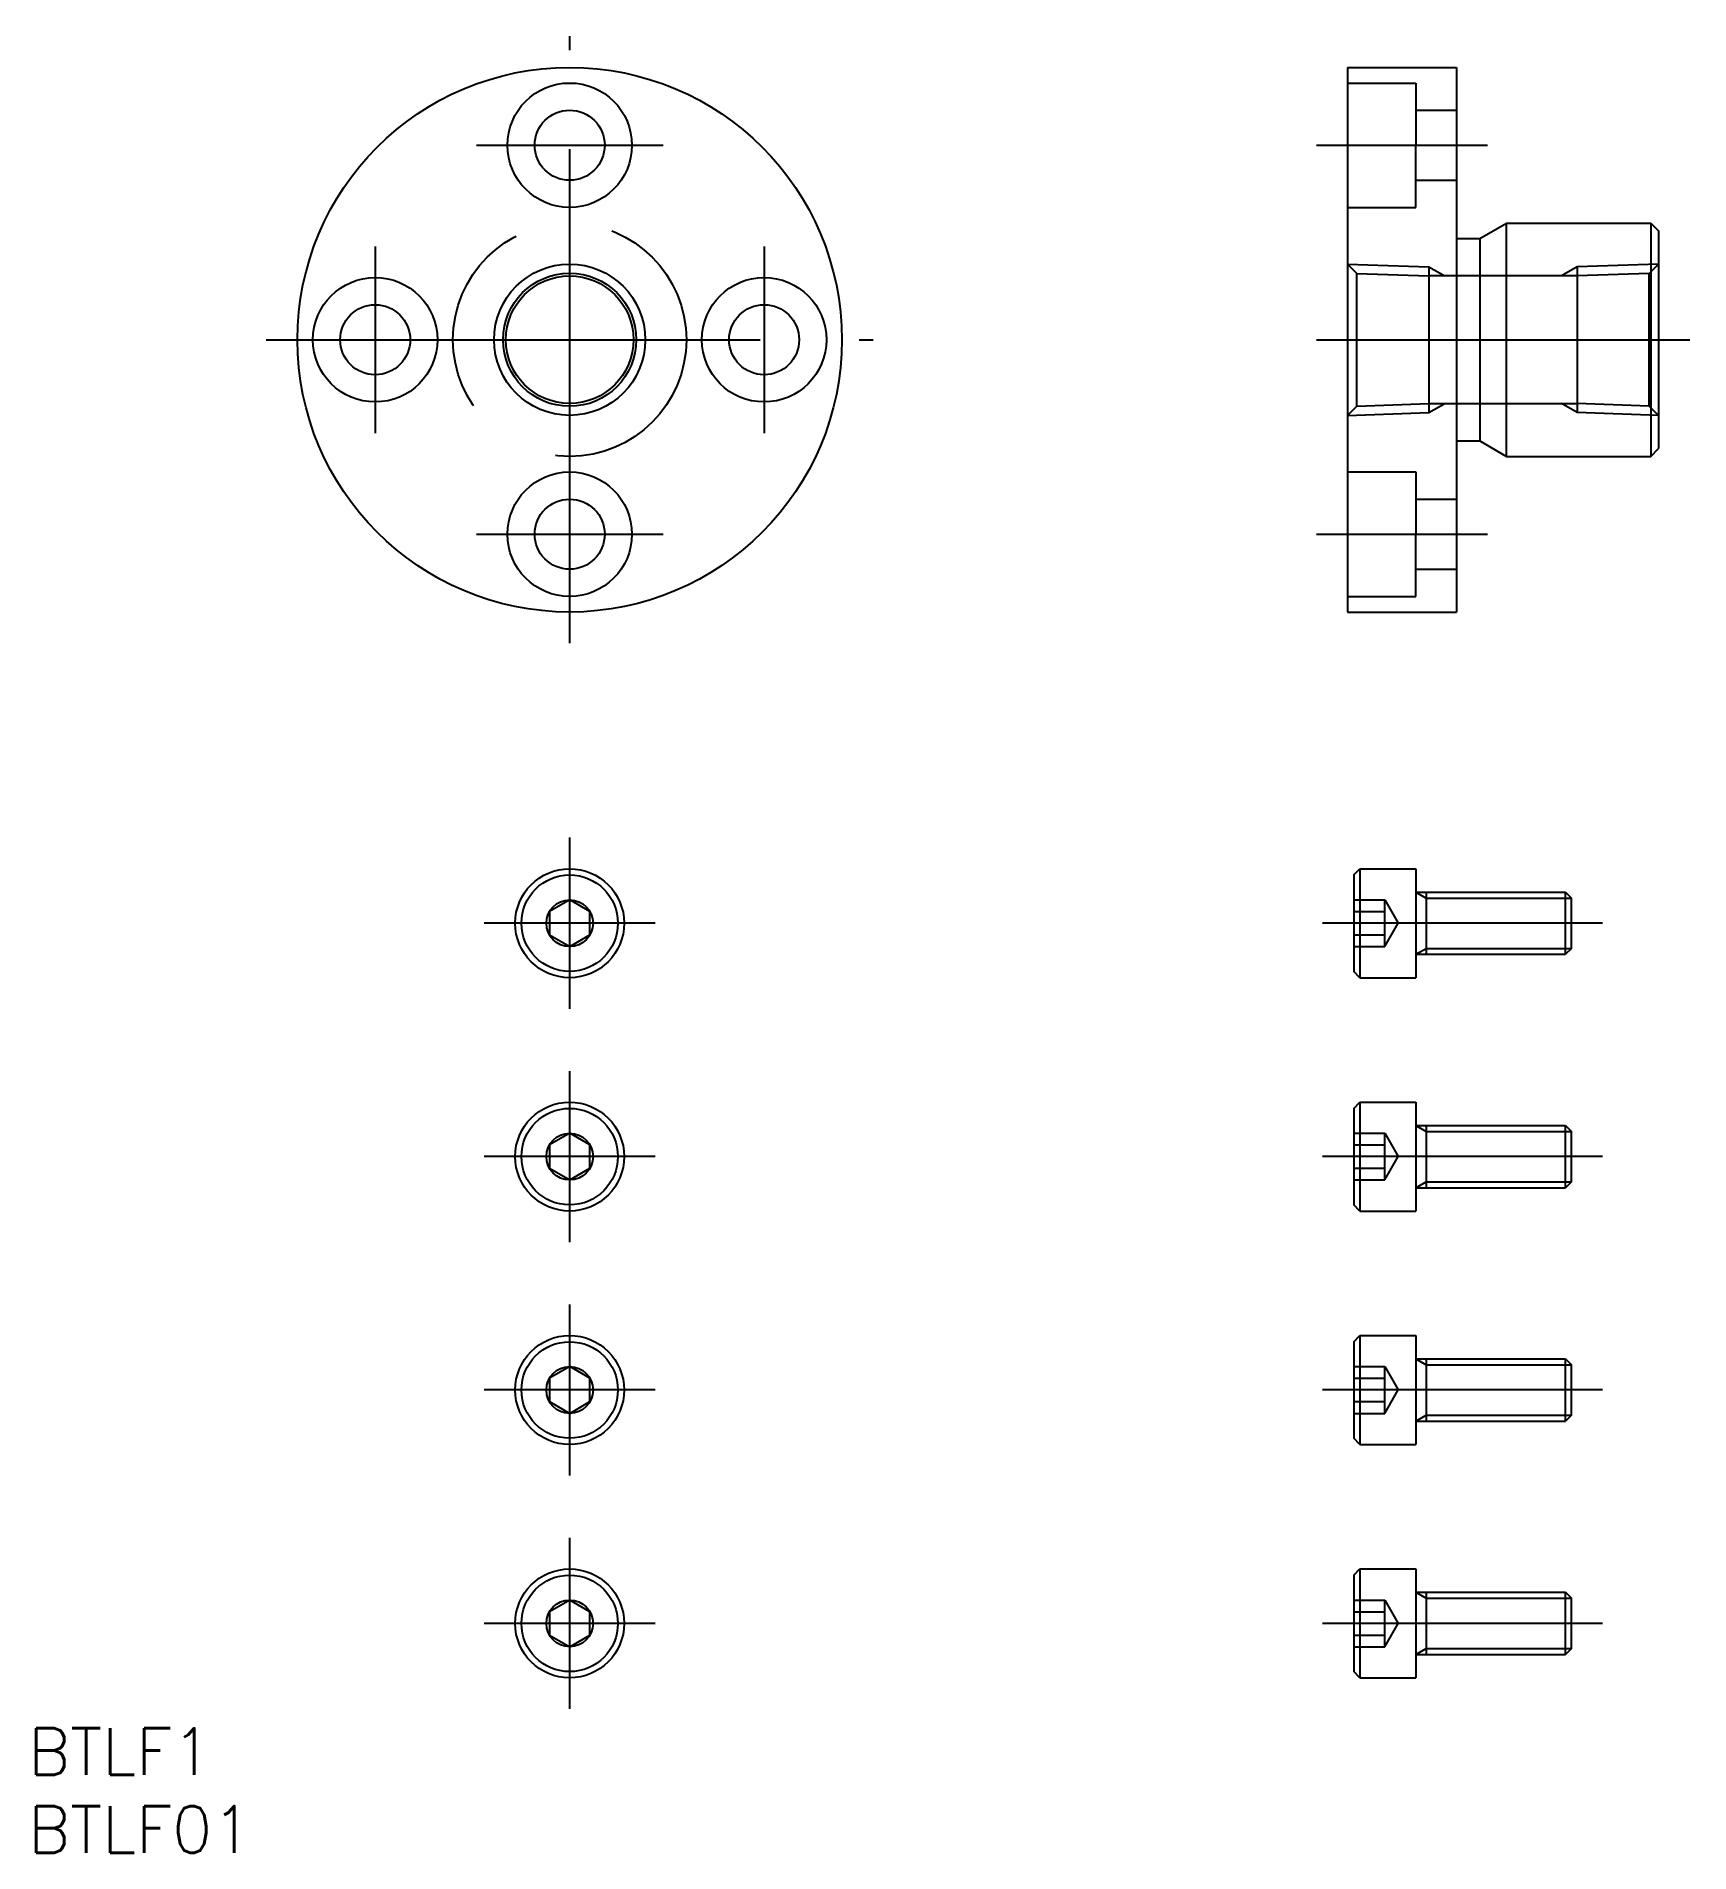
# Model space of a CAD drawing. Extents: x -34 to 72, y -97 to 20.
import ezdxf

# ---------------------------------------------------------------- set-up
doc = ezdxf.new("R2010")
doc.units = 0
doc.linetypes.add('CENTER', pattern=[50.8, 31.75, -6.35, 6.35, -6.35])
doc.linetypes.add('DASHED', pattern=[19.05, 12.7, -6.35])
doc.layers.get('0').update_dxf_attribs({"linetype": 'CONTINUOUS'})
doc.layers.add('CENTER', color=1, linetype='CENTER')
doc.styles.get("Standard").update_dxf_attribs({"font": 'txt.shx', "height": 3, "bigfont": 'bigfont.shx'})

msp = doc.modelspace()

# ---------------------------------------------------------------- linework, layer by layer
at = {"color": 7, "linetype": 'CONTINUOUS'}
for p, q in [((50, 17.5), (57, 17.5)), ((50, 17.5), (50, -17.5)), ((57, 17.5), (57, -17.5)), ((58.5, 6.5), (60.23, 7.5)), ((60.23, 7.5), (69.5, 7.5)), ((60.23, -7.5), (60.23, 7.5)), ((69.5, 7.5), (70, 7)), ((69.5, 7.5), (69.5, -7.5)), ((57, 6.5), (58.5, 6.5)), ((58.5, 6.5), (58.5, -6.5)), ((70, 7), (70, -7)), ((57, -6.5), (58.5, -6.5)), ((58.5, -6.5), (60.23, -7.5)), ((69.5, -7.5), (70, -7)), ((60.23, -7.5), (69.5, -7.5)), ((50, -17.5), (57, -17.5)), ((50.4, -34.4), (50.8, -34)), ((50.4, -34.4), (50.4, -40.6)), ((50.8, -34), (50.8, -41)), ((50.8, -34), (54.4, -34)), ((54.4, -34), (54.4, -41)), ((54.4, -34.4), (54.4, -40.6)), ((0, -36), (-1.3, -36.75)), ((1.3, -36.75), (0, -36)), ((54.4, -35.5), (64.02, -35.5)), ((55.05, -35.5), (55.05, -39.5)), ((64.02, -35.5), (64.4, -35.88)), ((64.02, -39.5), (64.02, -35.5)), ((64.4, -39.12), (64.4, -35.88)), ((-1.3, -36.75), (-1.3, -38.25)), ((1.3, -38.25), (1.3, -36.75)), ((-1.3, -38.25), (0, -39)), ((0, -39), (1.3, -38.25)), ((54.4, -39.5), (64.02, -39.5)), ((64.4, -39.12), (64.02, -39.5)), ((50.8, -41), (50.4, -40.6)), ((50.8, -41), (54.4, -41)), ((50.4, -49.4), (50.8, -49)), ((50.8, -49), (54.4, -49)), ((50.8, -49), (50.8, -56)), ((54.4, -49), (54.4, -56)), ((50.4, -49.4), (50.4, -55.6)), ((54.4, -49.4), (54.4, -55.6)), ((0, -51), (-1.3, -51.75)), ((1.3, -51.75), (0, -51)), ((54.4, -50.5), (64.02, -50.5)), ((55.05, -50.5), (55.05, -54.5)), ((64.02, -54.5), (64.02, -50.5)), ((64.02, -50.5), (64.4, -50.88)), ((64.4, -54.12), (64.4, -50.88)), ((-1.3, -51.75), (-1.3, -53.25)), ((1.3, -53.25), (1.3, -51.75)), ((-1.3, -53.25), (0, -54)), ((0, -54), (1.3, -53.25)), ((54.4, -54.5), (64.02, -54.5)), ((64.4, -54.12), (64.02, -54.5)), ((50.8, -56), (50.4, -55.6)), ((50.8, -56), (54.4, -56)), ((50.4, -64.4), (50.8, -64)), ((50.8, -64), (54.4, -64)), ((50.8, -64), (50.8, -71)), ((54.4, -64), (54.4, -71)), ((50.4, -64.4), (50.4, -70.6)), ((54.4, -64.4), (54.4, -70.6)), ((0, -66), (-1.3, -66.75)), ((1.3, -66.75), (0, -66)), ((54.4, -65.5), (64.02, -65.5)), ((55.05, -65.5), (55.05, -69.5)), ((64.02, -69.5), (64.02, -65.5)), ((64.02, -65.5), (64.4, -65.88)), ((64.4, -69.12), (64.4, -65.88)), ((-1.3, -66.75), (-1.3, -68.25)), ((1.3, -68.25), (1.3, -66.75)), ((-1.3, -68.25), (0, -69)), ((0, -69), (1.3, -68.25)), ((54.4, -69.5), (64.02, -69.5)), ((64.4, -69.12), (64.02, -69.5)), ((50.8, -71), (50.4, -70.6)), ((50.8, -71), (54.4, -71)), ((50.4, -79.4), (50.8, -79)), ((50.8, -79), (54.4, -79)), ((50.8, -79), (50.8, -86)), ((54.4, -79), (54.4, -86)), ((50.4, -79.4), (50.4, -85.6)), ((54.4, -79.4), (54.4, -85.6)), ((54.4, -80.5), (64.02, -80.5)), ((55.05, -80.5), (55.05, -84.5)), ((64.02, -84.5), (64.02, -80.5)), ((64.02, -80.5), (64.4, -80.88)), ((0, -81), (-1.3, -81.75)), ((1.3, -81.75), (0, -81)), ((64.4, -84.12), (64.4, -80.88)), ((-1.3, -81.75), (-1.3, -83.25)), ((1.3, -83.25), (1.3, -81.75)), ((-1.3, -83.25), (0, -84)), ((0, -84), (1.3, -83.25)), ((54.4, -84.5), (64.02, -84.5)), ((64.4, -84.12), (64.02, -84.5)), ((50.8, -86), (50.4, -85.6)), ((50.8, -86), (54.4, -86))]:
    msp.add_line(p, q, dxfattribs=at)
at = {"color": 3, "linetype": 'DASHED'}
for p, q in [((50, 16.5), (54.4, 16.5)), ((54.4, 16.5), (54.4, 12.5)), ((54.4, 14.75), (57, 14.75)), ((54.4, 8.5), (54.4, 12.5)), ((54.4, 10.25), (57, 10.25)), ((50, 8.5), (54.4, 8.5)), ((50, 4.86), (55.24, 4.68)), ((50, 4.86), (50.6, 4.26)), ((55.24, 4.68), (55.24, -4.68)), ((55.24, 4.68), (56.25, 4.1)), ((64.76, 4.68), (63.75, 4.1)), ((70, 4.86), (64.76, 4.68)), ((64.76, 4.68), (64.76, -4.68)), ((70, 4.86), (69.4, 4.26)), ((50.6, 4.26), (55.24, 4.1)), ((50.6, -4.26), (50.6, 4.26)), ((64.76, 4.1), (55.24, 4.1)), ((69.4, 4.26), (64.76, 4.1)), ((69.4, -4.26), (69.4, 4.26)), ((50, -4.86), (50.6, -4.26)), ((50.6, -4.26), (55.24, -4.1)), ((55.24, -4.68), (56.25, -4.1)), ((55.24, -4.1), (64.76, -4.1)), ((64.76, -4.68), (63.75, -4.1)), ((69.4, -4.26), (64.76, -4.1)), ((70, -4.86), (69.4, -4.26)), ((50, -4.86), (55.24, -4.68)), ((70, -4.86), (64.76, -4.68)), ((50, -8.5), (54.4, -8.5)), ((54.4, -8.5), (54.4, -12.5)), ((54.4, -10.25), (57, -10.25)), ((54.4, -16.5), (54.4, -12.5)), ((54.4, -14.75), (57, -14.75)), ((50, -16.5), (54.4, -16.5)), ((50.4, -36), (52.4, -36)), ((52.4, -36), (53.27, -37.5)), ((52.4, -39), (52.4, -36)), ((50.4, -36.75), (52.4, -36.75)), ((50.4, -38.25), (52.4, -38.25)), ((52.4, -39), (53.27, -37.5)), ((50.4, -39), (52.4, -39)), ((50.4, -51), (52.4, -51)), ((52.4, -54), (52.4, -51)), ((52.4, -51), (53.27, -52.5)), ((50.4, -51.75), (52.4, -51.75)), ((52.4, -54), (53.27, -52.5)), ((50.4, -53.25), (52.4, -53.25)), ((50.4, -54), (52.4, -54)), ((50.4, -66), (52.4, -66)), ((52.4, -69), (52.4, -66)), ((52.4, -66), (53.27, -67.5)), ((50.4, -66.75), (52.4, -66.75)), ((52.4, -69), (53.27, -67.5)), ((50.4, -68.25), (52.4, -68.25)), ((50.4, -69), (52.4, -69)), ((50.4, -81), (52.4, -81)), ((52.4, -84), (52.4, -81)), ((52.4, -81), (53.27, -82.5)), ((50.4, -81.75), (52.4, -81.75)), ((52.4, -84), (53.27, -82.5)), ((50.4, -83.25), (52.4, -83.25)), ((50.4, -84), (52.4, -84))]:
    msp.add_line(p, q, dxfattribs=at)
at = {"color": 3, "linetype": 'CONTINUOUS'}
for p, q in [((54.4, -35.5), (55.06, -35.88)), ((55.06, -35.88), (64.4, -35.88)), ((54.4, -39.5), (55.05, -39.12)), ((55.05, -39.12), (64.4, -39.12)), ((54.4, -50.5), (55.06, -50.88)), ((55.06, -50.88), (64.4, -50.88)), ((54.4, -54.5), (55.05, -54.12)), ((55.05, -54.12), (64.4, -54.12)), ((54.4, -65.5), (55.06, -65.88)), ((55.06, -65.88), (64.4, -65.88)), ((54.4, -69.5), (55.05, -69.12)), ((55.05, -69.12), (64.4, -69.12)), ((54.4, -80.5), (55.06, -80.88)), ((55.06, -80.88), (64.4, -80.88)), ((54.4, -84.5), (55.05, -84.12)), ((55.05, -84.12), (64.4, -84.12))]:
    msp.add_line(p, q, dxfattribs=at)
at = {"color": 7, "linetype": 'CONTINUOUS'}
for centre, radius in [((0, 0), 17.5), ((0, 12.5), 4), ((0, 12.5), 2.25), ((-12.5, 0), 4), ((0, 0), 4.28), ((0, 0), 4.1), ((12.5, 0), 4), ((-12.5, 0), 2.25), ((12.5, 0), 2.25), ((0, -12.5), 4), ((0, -12.5), 2.25), ((0, -37.5), 3.5), ((0, -37.5), 3.1), ((0, -37.5), 1.5), ((0, -52.5), 3.5), ((0, -52.5), 3.1), ((0, -52.5), 1.5), ((0, -67.5), 3.5), ((0, -67.5), 3.1), ((0, -67.5), 1.5), ((0, -82.5), 3.5), ((0, -82.5), 3.1), ((0, -82.5), 1.5)]:
    msp.add_circle(centre, radius, dxfattribs=at)
at = {"color": 3, "linetype": 'DASHED'}
msp.add_circle((0, 0), 7.5, dxfattribs=at)
at = {"color": 3, "linetype": 'CONTINUOUS'}
msp.add_circle((0, 0), 4.86, dxfattribs=at)
at = {"layer": 'CENTER', "color": 1, "linetype": 'CENTER'}
for p, q in [((0, -19.5), (0, 19.5)), ((-6, 12.5), (6, 12.5)), ((48, 12.5), (59, 12.5)), ((-12.5, 6), (-12.5, -6)), ((12.5, 6), (12.5, -6)), ((-19.5, 0), (19.5, 0)), ((48, 0), (72, 0)), ((-6, -12.5), (6, -12.5)), ((48, -12.5), (59, -12.5)), ((0, -43), (0, -32)), ((5.5, -37.5), (-5.5, -37.5)), ((66.4, -37.5), (48.4, -37.5)), ((0, -58), (0, -47)), ((5.5, -52.5), (-5.5, -52.5)), ((66.4, -52.5), (48.4, -52.5)), ((0, -73), (0, -62)), ((5.5, -67.5), (-5.5, -67.5)), ((66.4, -67.5), (48.4, -67.5)), ((0, -88), (0, -77)), ((5.5, -82.5), (-5.5, -82.5)), ((66.4, -82.5), (48.4, -82.5))]:
    msp.add_line(p, q, dxfattribs=at)

# ---------------------------------------------------------------- texts
at = {"color": 7, "linetype": 'CONTINUOUS'}
for s, p in [('BTLF1', (-34.8, -92.24)), ('BTLF01', (-34.8, -97.24))]:
    msp.add_text(s, height=3, dxfattribs=at).set_placement(p)

doc.saveas('drawing.dxf')
